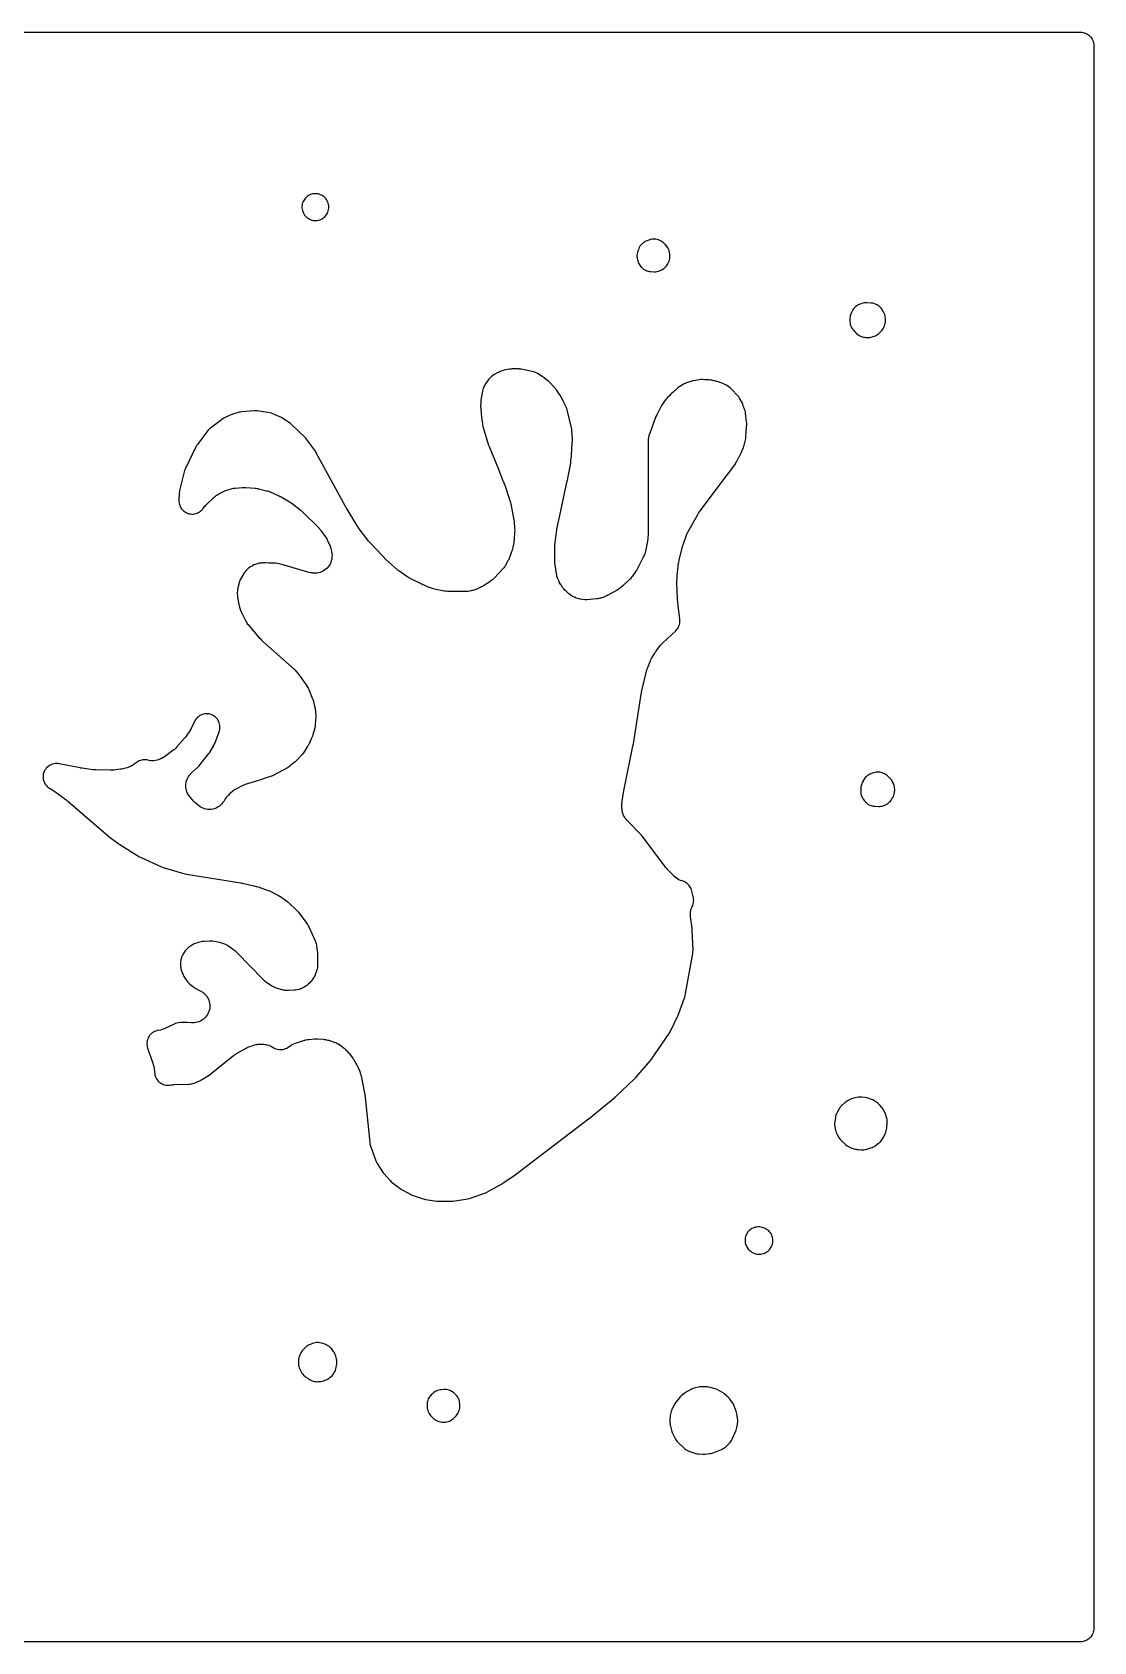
# Model space of a CAD drawing. Header units: millimetres. Extents: x 0 to 300, y 0 to 300.
# Drawn here: x 102 to 300.1, y -0.1 to 300.1 of the extents above; entities that cross this region are included whole.
import ezdxf

# ---------------------------------------------------------------- set-up
doc = ezdxf.new("R2010")
doc.units = ezdxf.units.MM
doc.layers.add('CUT', color=7, linetype='CONTINUOUS')

msp = doc.modelspace()

# ---------------------------------------------------------------- linework, layer by layer
at = {"layer": 'CUT'}
msp.add_lwpolyline([(2.4114, 300.1485), (297.5886, 300.1485), (297.8947, 300.1335), (298.1371, 300.0975), (298.3748, 300.038), (298.6056, 299.9554), (298.8271, 299.8507), (299.0373, 299.7247), (299.2341, 299.5787), (299.4156, 299.4142), (299.5802, 299.2326), (299.7262, 299.0358), (299.8521, 298.8256), (299.9569, 298.6041), (300.0395, 298.3734), (300.099, 298.1357), (300.135, 297.8933), (300.15, 297.5872), (300.15, 297.0112), (300.15, 2.4114), (300.1379, 2.1654), (300.135, 2.1053), (300.099, 1.8629), (300.0395, 1.6252), (299.9569, 1.3944), (299.8521, 1.1729), (299.7262, 0.9627), (299.5802, 0.7659), (299.4156, 0.5844), (299.2341, 0.4198), (299.0373, 0.2738), (298.8271, 0.1479), (298.6056, 0.0431), (298.3748, -0.0395), (298.1371, -0.099), (297.8947, -0.135), (297.5886, -0.15), (297.073, -0.15), (3, -0.15)], dxfattribs=at)
for points in [[(154.45, 265.0435), (154.6911, 265.0161), (154.9337, 265.0123), (155.1756, 265.032), (155.4144, 265.0751), (155.648, 265.1412), (155.874, 265.2295), (156.0904, 265.3394), (156.2951, 265.4697), (156.4862, 265.6193), (156.6619, 265.7867), (156.8205, 265.9703), (156.9606, 266.1685), (157.0809, 266.3793), (157.1801, 266.6007), (157.2574, 266.8308), (157.312, 267.0672), (157.3434, 267.3079), (157.3514, 267.5504), (157.3358, 267.7926), (157.2968, 268.0321), (157.2347, 268.2667), (157.1502, 268.4942), (157.0441, 268.7124), (156.9173, 268.9193), (156.771, 269.113), (156.6066, 269.2915), (156.5948, 269.3031), (156.4152, 269.4639), (156.2209, 269.6066), (156.0137, 269.7299), (155.7957, 269.8327), (155.5687, 269.914), (155.335, 269.9731), (155.0967, 270.0094), (154.8559, 270.0225), (154.6151, 270.0125), (154.3763, 269.9792), (154.1418, 269.9231), (153.9139, 269.8447), (153.6945, 269.7448), (153.6906, 269.7427), (153.4825, 269.6225), (153.2869, 269.4828), (153.1057, 269.325), (152.9404, 269.1505), (152.7926, 268.9609), (152.6638, 268.758), (152.555, 268.5437), (152.4673, 268.32), (152.4015, 268.0888), (152.3581, 267.8524), (152.3377, 267.6129), (152.3404, 267.3726), (152.3661, 267.1336), (152.4147, 266.8983), (152.4857, 266.6686), (152.5783, 266.4469), (152.6919, 266.235), (152.8252, 266.0351), (152.9772, 265.8489), (153.1463, 265.6781), (153.331, 265.5243), (153.5297, 265.389), (153.5453, 265.3794), (153.7582, 265.2628), (153.9813, 265.1674), (154.2126, 265.094)], [(217.4594, 255.4979), (218.0445, 255.4645), (218.3048, 255.4631), (218.5638, 255.4889), (218.8187, 255.5414), (218.8718, 255.5553), (219.1024, 255.6276), (219.3249, 255.7218), (219.5373, 255.837), (219.7376, 255.9722), (219.9239, 256.1261), (220.1821, 256.3614), (220.3602, 256.5408), (220.5192, 256.7374), (220.6575, 256.949), (220.7738, 257.1735), (220.8668, 257.4086), (220.9356, 257.6519), (220.9794, 257.9009), (220.9979, 258.153), (221.0057, 258.4992), (220.9963, 258.7803), (220.9553, 259.0585), (220.8833, 259.3304), (220.853, 259.4232), (220.7585, 259.6686), (220.6386, 259.9028), (220.4948, 260.1231), (220.436, 260.1953), (220.3473, 260.3271), (220.174, 260.5329), (220.1457, 260.563), (219.9785, 260.7252), (219.8898, 260.7965), (219.8736, 260.8127), (219.6917, 260.9637), (219.4963, 261.0968), (219.2892, 261.2109), (219.1245, 261.2917), (218.8959, 261.3901), (218.6585, 261.4652), (218.4149, 261.5164), (218.1674, 261.5431), (217.9185, 261.5451), (217.6706, 261.5223), (217.4262, 261.4749), (217.1877, 261.4035), (216.7624, 261.2527), (216.5227, 261.1534), (216.2946, 261.0298), (216.1877, 260.9567), (216.1537, 260.9366), (216.09, 260.8898), (216.0805, 260.8833), (216.0762, 260.8796), (215.9466, 260.7842), (215.7562, 260.6112), (215.5847, 260.4197), (215.4337, 260.2115), (215.3049, 259.9889), (215.1997, 259.7543), (215.0361, 259.3326), (214.9522, 259.0763), (214.8964, 258.8124), (214.8694, 258.5441), (214.8715, 258.2744), (214.8809, 258.121), (214.9038, 257.9039), (214.9456, 257.6897), (215.0059, 257.48), (215.0842, 257.2763), (215.1704, 257.0785), (215.2699, 256.8757), (215.3873, 256.6827), (215.5216, 256.5011), (215.6718, 256.3323), (215.7215, 256.2813), (215.9043, 256.1115), (216.1031, 255.9608), (216.316, 255.8306), (216.5407, 255.7224), (216.7233, 255.6559), (216.7988, 255.6264), (217.0149, 255.5638), (217.2356, 255.5209)], [(254.7637, 245.3861), (254.8604, 245.1624), (254.9784, 244.9493), (255.1166, 244.7487), (255.2737, 244.5624), (255.7151, 244.088), (255.9316, 243.8817), (256.1712, 243.7026), (256.3066, 243.6135), (256.5018, 243.4974), (256.7067, 243.3995), (256.9197, 243.3206), (257.139, 243.2614), (257.3627, 243.2223), (257.589, 243.2036), (257.8995, 243.1922), (258.12, 243.1939), (258.3395, 243.2149), (258.5563, 243.2553), (258.7687, 243.3146), (259.1353, 243.4345), (259.3675, 243.5235), (259.5897, 243.6351), (259.7997, 243.7682), (259.9954, 243.9216), (260.2907, 244.1776), (260.4702, 244.3495), (260.6317, 244.5385), (260.7737, 244.7425), (260.8947, 244.9597), (260.9782, 245.1288), (261.0769, 245.3565), (261.1525, 245.5928), (261.2044, 245.8355), (261.2395, 246.0521), (261.2663, 246.2875), (261.2707, 246.5243), (261.2527, 246.7605), (261.2237, 246.9933), (261.1804, 247.2401), (261.1127, 247.4813), (261.0211, 247.7144), (260.9124, 247.955), (260.7954, 248.1821), (260.656, 248.3961), (260.4954, 248.5948), (260.365, 248.7401), (260.2128, 248.8956), (260.0477, 249.0373), (259.871, 249.1641), (259.6838, 249.275), (259.6171, 249.3108), (259.3784, 249.4228), (259.1292, 249.5091), (258.8723, 249.5686), (258.6106, 249.6008), (257.8353, 249.6547), (257.5886, 249.6597), (257.3426, 249.6403), (257.0996, 249.5967), (256.8622, 249.5294), (256.5186, 249.4134), (256.3033, 249.3295), (256.0967, 249.226), (255.9005, 249.1039), (255.7164, 248.9642), (255.546, 248.8081), (255.4734, 248.7351), (255.2982, 248.5395), (255.1445, 248.3266), (255.014, 248.0987), (254.9081, 247.8584), (254.7775, 247.5142), (254.6939, 247.2506), (254.6399, 246.9794), (254.6162, 246.7039), (254.6051, 246.3418), (254.6095, 246.0982), (254.6377, 245.8562), (254.6892, 245.618)], [(106.0325, 163.6749), (105.7943, 163.616), (105.5631, 163.5341), (105.341, 163.4299), (105.1302, 163.3044), (104.9327, 163.1589), (104.7504, 162.9948), (104.5851, 162.8135), (104.4383, 162.6169), (104.3116, 162.4069), (104.206, 162.1855), (104.1226, 161.9548), (104.0622, 161.717), (104.0254, 161.4745), (104.0126, 161.2295), (104.0238, 160.9844), (104.0591, 160.7417), (104.1179, 160.5035), (104.1998, 160.2723), (104.3039, 160.0502), (104.4294, 159.8393), (104.5748, 159.6418), (104.739, 159.4595), (104.9202, 159.2942), (105.1168, 159.1474), (105.3268, 159.0206), (105.6252, 158.8597), (105.8522, 158.727), (106.0029, 158.6316), (106.22, 158.4832), (108.3545, 156.9123), (108.4653, 156.8275), (108.5395, 156.7685), (108.6471, 156.6797), (116.2543, 150.1556), (116.2766, 150.1368), (116.2807, 150.1333), (116.3767, 150.0568), (118.1401, 148.7216), (118.3364, 148.5872), (122.0415, 146.3007), (122.328, 146.1486), (126.1421, 144.4313), (126.4504, 144.3163), (130.4657, 143.1123), (130.7907, 143.038), (140.9373, 141.4228), (141.0523, 141.4027), (141.1302, 141.3877), (141.2445, 141.364), (143.6059, 140.8357), (143.805, 140.7854), (143.9392, 140.7475), (144.1353, 140.6864), (145.8355, 140.1047), (146.0476, 140.0248), (146.1899, 139.9663), (146.3969, 139.8738), (147.7177, 139.2348), (147.8622, 139.161), (147.8877, 139.1473), (148.1664, 138.9813), (148.1907, 138.9654), (148.3244, 138.8736), (149.5013, 138.0269), (149.7023, 137.8717), (149.8351, 137.7618), (150.0251, 137.5934), (151.1951, 136.4833), (151.3106, 136.3689), (151.3308, 136.348), (151.5463, 136.1048), (151.5646, 136.0822), (151.6643, 135.9538), (153.2297, 133.8438), (153.3442, 133.6805), (153.3639, 133.6508), (153.5661, 133.3072), (153.5825, 133.2756), (153.6696, 133.0962), (154.7829, 130.6398), (154.853, 130.4747), (154.8648, 130.4449), (154.9716, 130.133), (155.0481, 129.8123), (155.054, 129.7808), (155.083, 129.6038), (155.1997, 128.7664), (155.2268, 128.5062), (155.2389, 128.3291), (155.2478, 128.0676), (155.2456, 126.1055), (155.2416, 125.9357), (155.2401, 125.9054), (155.2116, 125.5945), (155.1599, 125.3144), (155.0758, 125.0137), (155.0663, 124.9849), (155.0095, 124.8248), (154.8668, 124.4496), (154.8033, 124.2933), (154.7913, 124.2656), (154.6554, 123.9867), (154.495, 123.7212), (154.4783, 123.6961), (154.3815, 123.5579), (154.0895, 123.1604), (153.9936, 123.0355), (153.976, 123.0135), (153.7857, 122.7954), (153.5778, 122.594), (153.5567, 122.5753), (153.437, 122.4731), (153.2298, 122.3037), (153.0715, 122.1812), (153.0427, 122.1601), (152.7349, 121.959), (152.4073, 121.7918), (152.3747, 121.7773), (152.1898, 121.7009), (152.0497, 121.6473), (151.8651, 121.5822), (151.8319, 121.5715), (151.4844, 121.4787), (151.1292, 121.4227), (151.0945, 121.4191), (150.8994, 121.4038), (149.8556, 121.3495), (149.6867, 121.3445), (149.6565, 121.3443), (149.346, 121.3561), (149.0649, 121.3924), (148.7616, 121.4597), (148.7324, 121.4676), (148.5703, 121.5153), (147.4213, 121.8815), (147.2265, 121.9495), (147.1921, 121.9626), (146.8458, 122.1167), (146.5185, 122.3079), (146.4878, 122.3282), (146.3189, 122.4465), (145.5642, 123.0069), (145.4472, 123.0974), (145.4265, 123.1141), (145.2036, 123.3086), (145.1844, 123.3268), (145.0788, 123.4306), (140.1739, 128.4461), (140.0009, 128.6071), (139.8134, 128.751), (138.4104, 129.7263), (138.1792, 129.869), (137.9339, 129.9857), (137.5341, 130.1501), (137.2788, 130.2392), (137.0154, 130.3003), (135.6451, 130.5405), (135.3803, 130.5725), (135.1136, 130.5761), (134.0568, 130.5338), (133.7753, 130.5066), (133.4986, 130.4477), (132.7628, 130.2469), (132.4972, 130.1582), (132.2432, 130.0404), (131.7265, 129.7644), (131.528, 129.6464), (131.3413, 129.5105), (131.1679, 129.3579), (130.7152, 128.921), (130.565, 128.7627), (130.429, 128.5919), (130.3085, 128.4099), (130.113, 128.0844), (129.9912, 127.8557), (129.8937, 127.6155), (129.8217, 127.3666), (129.7286, 126.9689), (129.6861, 126.7399), (129.6651, 126.5079), (129.6658, 126.275), (129.6861, 125.8672), (129.7069, 125.6464), (129.7473, 125.4283), (129.8068, 125.2146), (129.885, 125.007), (130.3189, 123.9941), (130.4209, 123.7836), (130.5422, 123.5836), (130.6816, 123.3959), (131.0565, 122.9373), (131.2315, 122.7448), (131.4255, 122.5714), (132.1365, 121.9999), (132.3387, 121.8534), (132.5545, 121.7277), (133.3612, 121.3106), (133.5224, 121.2221), (133.5508, 121.2056), (133.8344, 121.0217), (134.0754, 120.8294), (134.2965, 120.6144), (134.4954, 120.3787), (134.6703, 120.1248), (134.8194, 119.8549), (134.9415, 119.5717), (135.0352, 119.278), (135.0997, 118.9764), (135.1343, 118.67), (135.1388, 118.3617), (135.113, 118.0544), (135.0573, 117.7512), (134.9722, 117.4548), (134.8584, 117.1682), (134.7171, 116.8941), (134.5497, 116.6352), (134.3577, 116.3939), (134.143, 116.1726), (133.9076, 115.9733), (133.6539, 115.7981), (133.3842, 115.6486), (133.1012, 115.5262), (132.8076, 115.4321), (132.5061, 115.3672), (132.1997, 115.3322), (131.8618, 115.3268), (131.8049, 115.3287), (131.71, 115.3331), (130.865, 115.3826), (130.5576, 115.4043), (130.4488, 115.407), (130.2632, 115.4179), (130.0133, 115.42), (129.7644, 115.3972), (129.2265, 115.3206), (128.976, 115.2718), (128.7317, 115.1977), (128.4963, 115.0991), (126.7576, 114.2638), (126.5859, 114.1865), (126.5549, 114.1735), (126.2294, 114.0557), (125.9233, 113.9785), (125.5278, 113.9202), (125.2876, 113.8726), (125.0532, 113.8018), (124.8269, 113.7083), (124.6107, 113.5932), (124.4069, 113.4575), (124.2173, 113.3025), (124.0438, 113.1297), (123.8881, 112.9407), (123.7516, 112.7374), (123.6356, 112.5218), (123.5412, 112.2958), (123.4695, 112.0617), (123.421, 111.8217), (123.3962, 111.578), (123.3953, 111.3332), (123.4184, 111.0894), (123.4653, 110.849), (123.5354, 110.6144), (124.4665, 107.9779), (124.5244, 107.8), (124.5339, 107.768), (124.6227, 107.4048), (124.629, 107.372), (124.6597, 107.1875), (124.8515, 105.826), (124.8971, 105.587), (124.9657, 105.3536), (125.0567, 105.128), (125.1692, 104.9122), (125.3022, 104.7084), (125.4543, 104.5186), (125.6242, 104.3443), (125.8102, 104.1875), (126.0105, 104.0494), (126.2234, 103.9315), (126.4466, 103.8349), (126.6783, 103.7604), (126.916, 103.7087), (127.1577, 103.6805), (127.401, 103.6758), (127.6435, 103.6948), (127.8831, 103.7374), (127.917, 103.7451), (128.234, 103.787), (128.265, 103.7897), (128.4387, 103.8004), (131.0727, 103.9025), (131.1414, 103.9081), (131.3115, 103.9069), (131.5769, 103.9335), (131.7588, 103.9616), (131.9789, 104.0058), (132.1942, 104.0695), (132.4029, 104.1523), (132.9177, 104.3839), (133.0623, 104.4349), (133.2494, 104.5187), (133.4291, 104.6175), (133.4532, 104.6321), (133.6102, 104.7141), (133.781, 104.8305), (134.8009, 105.4475), (135.0637, 105.6304), (139.5776, 109.2233), (139.6976, 109.3148), (139.7194, 109.3308), (139.9697, 109.4991), (139.9927, 109.5132), (140.1228, 109.5897), (141.951, 110.6154), (142.0922, 110.6908), (142.1177, 110.7037), (142.4091, 110.8359), (142.4356, 110.8466), (142.5853, 110.9033), (143.0472, 111.067), (143.3008, 111.1468), (143.4746, 111.1949), (143.7332, 111.2566), (143.886, 111.2874), (144.0933, 111.3231), (144.1304, 111.3284), (144.5155, 111.3618), (144.902, 111.3519), (144.9394, 111.3488), (145.1485, 111.3258), (145.5449, 111.2707), (145.7268, 111.2409), (145.7592, 111.2348), (146.0885, 111.1555), (146.3804, 111.054), (146.661, 110.9244), (146.953, 110.7528), (146.9548, 110.7516), (146.9561, 110.7536), (147.0782, 110.6738), (147.3024, 110.5577), (147.5371, 110.4648), (147.78, 110.396), (148.0286, 110.3521), (148.2804, 110.3334), (148.5328, 110.3403), (148.7831, 110.3726), (149.029, 110.4299), (149.2678, 110.5118), (149.4971, 110.6174), (149.7147, 110.7455), (150.3417, 111.1588), (150.4931, 111.2535), (150.5205, 111.2698), (150.8105, 111.4236), (151.1138, 111.5491), (151.1439, 111.5598), (151.3133, 111.6162), (152.796, 112.07), (152.9859, 112.1227), (153.02, 112.1312), (153.4067, 112.2064), (153.4415, 112.2113), (153.6373, 112.2335), (154.6528, 112.3219), (154.7943, 112.3315), (154.8196, 112.3328), (155.1031, 112.3359), (155.1285, 112.3353), (155.2701, 112.3288), (156.2959, 112.2626), (156.4618, 112.2482), (156.4915, 112.245), (156.7941, 112.1983), (157.0913, 112.1248), (157.1199, 112.1164), (157.2786, 112.0658), (158.5236, 111.6381), (158.7102, 111.5684), (158.7431, 111.555), (159.0747, 111.4001), (159.388, 111.2108), (159.4174, 111.1909), (159.5791, 111.0746), (160.0292, 110.7327), (160.1747, 110.6163), (160.2002, 110.5949), (160.473, 110.3412), (160.4962, 110.3174), (160.6228, 110.1807), (161.4643, 109.2258), (161.5901, 109.0753), (161.6118, 109.0478), (161.8389, 108.7282), (161.8576, 108.6987), (161.9583, 108.5304), (162.758, 107.1111), (162.8355, 106.9661), (162.8488, 106.9398), (162.9845, 106.6404), (162.9954, 106.6131), (163.0533, 106.4592), (163.2726, 105.8348), (163.3524, 105.5785), (163.4003, 105.4028), (163.4615, 105.1414), (163.9801, 102.5086), (164.0095, 102.3387), (164.0269, 102.2228), (164.0484, 102.0517), (164.9813, 92.9809), (165.0309, 92.6801), (165.1168, 92.3877), (166.1374, 89.5607), (166.2458, 89.3056), (166.3818, 89.0641), (167.3493, 87.549), (167.4734, 87.372), (167.6124, 87.2064), (168.8612, 85.8423), (169.015, 85.6883), (169.1816, 85.5483), (170.6812, 84.3956), (170.8605, 84.2699), (171.0501, 84.1603), (172.7649, 83.2675), (172.9387, 83.1853), (173.1184, 83.1167), (174.9808, 82.4867), (175.1919, 82.4255), (175.4076, 82.383), (177.521, 82.063), (177.7079, 82.0419), (177.8958, 82.0348), (180.1238, 82.0353), (180.3112, 82.0423), (180.4975, 82.0634), (183.319, 82.4905), (183.5507, 82.5368), (183.7771, 82.6049), (186.4422, 83.5457), (186.6453, 83.6275), (186.8405, 83.7269), (189.8667, 85.4381), (189.8958, 85.4548), (189.9012, 85.4579), (190.021, 85.5324), (191.7744, 86.6925), (191.8015, 86.7106), (191.8059, 86.7136), (191.9158, 86.7929), (205.8555, 97.4285), (205.9281, 97.4861), (210.7903, 101.4894), (210.8141, 101.5092), (210.8182, 101.5126), (210.9148, 101.5986), (214.4724, 104.9323), (214.6477, 105.1141), (217.4252, 108.3013), (217.6077, 108.5379), (220.8658, 113.3288), (221.042, 113.6316), (222.5914, 116.7829), (222.7007, 117.041), (223.7662, 120.0079), (223.8282, 120.2061), (223.8736, 120.4087), (225.2951, 128.2822), (225.3283, 128.5453), (225.3334, 128.8104), (225.2004, 132.7655), (225.1788, 133.0205), (224.8954, 135.0911), (224.8747, 135.2764), (224.8718, 135.3096), (224.8593, 135.6522), (224.879, 135.9643), (224.9296, 136.2729), (225.0106, 136.575), (225.1212, 136.8675), (225.197, 137.0202), (225.2941, 137.2421), (225.3693, 137.4724), (225.4218, 137.7089), (225.4512, 137.9494), (225.4572, 138.1915), (225.4397, 138.4331), (225.399, 138.6719), (225.124, 139.9153), (225.062, 140.1439), (224.9786, 140.3656), (224.8746, 140.5784), (224.751, 140.7804), (224.6087, 140.9698), (224.4492, 141.1449), (224.2738, 141.3041), (224.0842, 141.446), (223.8819, 141.5693), (223.6689, 141.6729), (223.4471, 141.7559), (223.3002, 141.7955), (223.3004, 141.7964), (223.2984, 141.797), (222.9753, 141.9021), (222.6914, 142.0265), (222.4211, 142.1782), (222.1671, 142.3559), (221.9092, 142.577), (221.8852, 142.5997), (221.7542, 142.7301), (220.6629, 143.8706), (220.5183, 144.0307), (220.4232, 144.1423), (220.288, 144.3105), (215.8964, 150.1088), (215.6957, 150.3424), (213.0307, 153.0826), (212.9109, 153.2118), (212.89, 153.2354), (212.6871, 153.4876), (212.5243, 153.7342), (212.3854, 153.9949), (212.2715, 154.2675), (212.1837, 154.5495), (212.1228, 154.8386), (212.0861, 155.1603), (212.084, 155.1917), (212.0763, 155.3677), (212.0644, 155.9722), (212.0648, 156.1381), (212.0655, 156.1678), (212.0883, 156.4987), (212.0916, 156.5282), (212.114, 156.6926), (212.3665, 158.2855), (212.368, 158.2948), (212.4177, 158.5482), (212.42, 158.5602), (212.4513, 158.7199), (212.4883, 158.9088), (214.1872, 167.2693), (214.1992, 167.3325), (214.2017, 167.3468), (214.2095, 167.3937), (215.6628, 176.6527), (215.6884, 176.7973), (215.7077, 176.8952), (215.7389, 177.0386), (216.6684, 180.938), (216.7398, 181.1965), (216.7945, 181.37), (216.8843, 181.6226), (217.3312, 182.7513), (217.3878, 182.8864), (217.3984, 182.9104), (217.5271, 183.1734), (217.5396, 183.1965), (217.6115, 183.3241), (218.1969, 184.3157), (218.3328, 184.5291), (218.4298, 184.6707), (218.5798, 184.8744), (219.2893, 185.7732), (219.3785, 185.882), (219.3948, 185.9011), (219.5851, 186.1082), (219.6028, 186.1261), (219.7036, 186.2241), (222.0997, 188.4678), (222.2645, 188.6373), (222.4124, 188.8216), (222.5423, 189.0191), (222.653, 189.228), (222.7434, 189.4464), (222.8128, 189.6724), (222.8606, 189.9039), (222.8863, 190.1389), (222.8896, 190.3752), (222.8707, 190.6109), (222.5404, 193.1842), (222.4466, 194.3667), (222.3143, 197.4139), (222.3893, 198.7962), (222.538, 200.5348), (222.5709, 200.8043), (222.589, 200.9179), (222.6577, 201.2399), (222.6669, 201.2826), (222.6681, 201.2882), (222.7448, 201.6477), (223.3479, 204.2209), (224.3278, 206.7868), (224.3517, 206.8496), (224.3547, 206.8575), (224.3556, 206.8596), (224.3616, 206.8714), (226.1565, 210.0591), (226.2815, 210.2653), (226.3708, 210.4024), (226.5088, 210.6002), (231.5837, 217.3956), (232.4294, 218.4785), (232.5934, 218.7153), (232.7009, 218.8917), (233.1731, 219.5238), (233.2948, 219.7025), (233.4007, 219.8911), (233.8386, 220.7565), (233.8715, 220.8105), (234.0115, 221.0741), (234.1243, 221.3213), (234.429, 221.9233), (234.5137, 222.1094), (234.583, 222.3018), (234.6073, 222.379), (234.7458, 222.6824), (234.8301, 222.8915), (234.8953, 223.1073), (235.1393, 224.0715), (235.1889, 224.3198), (235.2132, 224.5719), (235.2582, 225.5674), (235.2594, 225.5979), (235.2596, 225.6034), (235.2605, 225.7317), (235.26, 225.7635), (235.358, 226.9714), (235.3657, 227.2247), (235.3477, 227.4775), (235.1523, 229.0732), (235.1016, 229.3536), (235.0193, 229.6264), (234.9486, 229.8203), (234.9105, 229.9589), (234.8359, 230.1609), (234.7841, 230.2709), (234.5685, 230.8617), (234.4796, 231.0743), (234.3716, 231.2778), (234.0249, 231.8636), (233.871, 232.0936), (233.6926, 232.3052), (232.4963, 233.5744), (232.2784, 233.7795), (232.0375, 233.9571), (231.5516, 234.2723), (231.2937, 234.4186), (231.0203, 234.5334), (230.7158, 234.6404), (230.6097, 234.7002), (230.3699, 234.8188), (230.1188, 234.9111), (229.8593, 234.9761), (229.6396, 235.0187), (229.4934, 235.0701), (229.279, 235.1349), (229.0596, 235.1802), (228.837, 235.2056), (228.5882, 235.2229), (228.3362, 235.2718), (228.0892, 235.3071), (227.84, 235.3176), (227.591, 235.3032), (227.5276, 235.2963), (227.078, 235.3274), (226.785, 235.3305), (226.4938, 235.2993), (225.451, 235.1252), (225.2668, 235.0873), (225.086, 235.0357), (224.1281, 234.7227), (223.8938, 234.6328), (223.6697, 234.52), (222.8447, 234.0513), (222.59, 233.8853), (222.3573, 233.6896), (221.6032, 232.9728), (221.2489, 232.6583), (221.1123, 232.5275), (220.986, 232.3868), (220.9834, 232.3836), (220.5453, 231.9672), (220.3637, 231.7753), (220.2033, 231.5653), (219.4626, 230.481), (219.3139, 230.2339), (218.5552, 228.7902), (218.4145, 228.4698), (217.1114, 224.8303), (217.0475, 224.6243), (217.0017, 224.4134), (216.9741, 224.1995), (216.9651, 223.9839), (216.973, 218.7637), (216.9645, 218.5426), (216.9636, 218.5168), (216.9635, 218.5122), (216.9628, 218.4032), (216.9747, 217.6388), (216.9906, 207.0664), (216.9882, 206.9262), (216.9847, 206.8309), (216.9771, 206.6908), (216.894, 205.5597), (216.866, 205.3017), (216.841, 205.1273), (216.7953, 204.8719), (216.4535, 203.2823), (216.4153, 203.1218), (216.4078, 203.0932), (216.3183, 202.8035), (216.2036, 202.5227), (216.1913, 202.4959), (216.1189, 202.3476), (214.7762, 199.7414), (214.6947, 199.5918), (214.6795, 199.5653), (214.4967, 199.2779), (214.4792, 199.253), (214.3781, 199.1158), (213.9102, 198.5098), (213.8089, 198.3844), (213.7903, 198.3623), (213.5722, 198.125), (213.5517, 198.1047), (213.4352, 197.9933), (212.2812, 196.9368), (211.8492, 196.5583), (211.7926, 196.5088), (211.7775, 196.4955), (211.6858, 196.4152), (211.3977, 196.2069), (211.3652, 196.1862), (211.1797, 196.0751), (209.4329, 195.0966), (209.2682, 195.0096), (209.2383, 194.9948), (208.897, 194.8459), (208.8659, 194.8342), (208.69, 194.7726), (208.0947, 194.5807), (207.9557, 194.5391), (207.5836, 194.4592), (207.548, 194.4536), (207.3475, 194.4272), (205.526, 194.2379), (205.4122, 194.2291), (205.3549, 194.232), (205.3228, 194.2352), (205.1437, 194.2573), (204.2866, 194.3841), (204.1172, 194.4131), (204.087, 194.419), (203.7801, 194.4936), (203.5075, 194.587), (203.2193, 194.7164), (203.1919, 194.7302), (203.0403, 194.8112), (202.8051, 194.9438), (202.6325, 195.0473), (202.6022, 195.0666), (202.275, 195.3007), (202.2469, 195.3231), (202.0932, 195.453), (201.6432, 195.8542), (201.4987, 195.99), (201.4736, 196.015), (201.2073, 196.3085), (201.1849, 196.3359), (201.0638, 196.4928), (200.7635, 196.9037), (200.6503, 197.0676), (200.6308, 197.0974), (200.4313, 197.442), (200.4152, 197.4736), (200.3294, 197.6534), (200.0366, 198.3116), (199.9626, 198.4903), (199.9502, 198.5225), (199.9197, 198.6159), (199.8879, 198.7939), (199.5302, 201.142), (199.511, 201.2895), (199.5287, 203.5685), (199.5559, 204.6283), (199.5594, 204.6934), (199.5771, 204.869), (199.8405, 206.8619), (199.8935, 207.2325), (199.9045, 207.2972), (199.9312, 207.4371), (200.6539, 210.8712), (201.8696, 216.4706), (201.8813, 216.5281), (201.8838, 216.541), (201.8917, 216.5836), (202.0651, 217.5764), (202.4559, 219.4331), (202.5021, 219.7562), (202.5463, 220.3305), (202.6075, 220.6806), (202.6417, 220.9871), (202.723, 222.627), (202.8259, 223.9634), (202.8292, 224.2976), (202.7392, 225.8752), (202.7169, 226.0954), (202.6751, 226.3128), (201.9291, 229.4411), (201.8585, 229.6826), (201.764, 229.9158), (201.2422, 231.0372), (201.2223, 231.0878), (201.1407, 231.2731), (201.0814, 231.3829), (200.8144, 231.9566), (200.6754, 232.2147), (200.5071, 232.4547), (200.2702, 232.7537), (200.0979, 233.0436), (199.9714, 233.2357), (199.8278, 233.4153), (198.7437, 234.6504), (198.5545, 234.8438), (198.3455, 235.0156), (198.038, 235.2416), (197.5371, 235.6737), (197.3723, 235.8042), (197.1971, 235.9205), (196.2781, 236.4759), (196.0499, 236.5981), (195.8103, 236.6961), (195.5618, 236.7688), (193.5629, 237.2428), (193.2765, 237.2934), (192.9861, 237.3103), (192.976, 237.3103), (192.9101, 237.3148), (191.7938, 237.3331), (191.5787, 237.3273), (191.365, 237.3032), (191.2333, 237.2825), (191.1149, 237.2655), (191.068, 237.2565), (190.3422, 237.1426), (190.0608, 237.0816), (189.9333, 237.0381), (189.7131, 236.9848), (189.487, 236.9065), (189.2694, 236.807), (188.8463, 236.5884), (188.8133, 236.5727), (188.8029, 236.566), (188.3713, 236.343), (188.1362, 236.2048), (187.9176, 236.0419), (187.6521, 235.8204), (187.437, 235.6184), (187.2473, 235.3924), (186.6197, 234.5485), (186.4976, 234.3685), (186.3916, 234.1785), (186.3025, 233.9801), (186.1801, 233.6722), (186.099, 233.4337), (186.0423, 233.1882), (185.7458, 231.5281), (185.7195, 231.3401), (185.7076, 231.1507), (185.6854, 230.2578), (185.7005, 229.9145), (185.8058, 228.9845), (185.8421, 228.3115), (185.8847, 227.9674), (185.9713, 227.523), (186.0269, 227.0319), (186.0621, 226.8109), (186.1168, 226.5938), (187.1724, 223.0801), (187.2556, 222.8461), (189.0079, 218.5981), (189.7983, 216.606), (190.0174, 216.0536), (190.0336, 216.0128), (190.1187, 215.7983), (191.1517, 212.785), (191.225, 212.5454), (191.2693, 212.3813), (191.3264, 212.1374), (191.8516, 209.5007), (191.8898, 209.2728), (191.9109, 209.1174), (191.9349, 208.8877), (192.0337, 207.5433), (192.0438, 207.2926), (192.0449, 207.1223), (192.0381, 206.8715), (191.9632, 205.6339), (191.9385, 205.3754), (191.9157, 205.2007), (191.8732, 204.9445), (191.6388, 203.7821), (191.6084, 203.6449), (191.6025, 203.6204), (191.5265, 203.3497), (191.5188, 203.3258), (191.4732, 203.1928), (191.0961, 202.1566), (191.0362, 202.0024), (191.0248, 201.9751), (190.8848, 201.6754), (190.8711, 201.6492), (190.7913, 201.5043), (190.2583, 200.5852), (190.1804, 200.4568), (190.166, 200.434), (189.9968, 200.1897), (189.9481, 200.1349), (188.2354, 198.2881), (187.9066, 197.9965), (187.7986, 197.9044), (187.7789, 197.8883), (187.5529, 197.7166), (187.532, 197.702), (187.4143, 197.6227), (186.4079, 196.9721), (186.1941, 196.8438), (186.0463, 196.7616), (185.8245, 196.6478), (184.9828, 196.2506), (184.7833, 196.1635), (184.7474, 196.149), (184.6782, 196.1257), (184.2442, 196.0077), (184.1033, 195.9693), (184.0737, 195.9613), (183.8407, 195.8979), (183.6983, 195.8715), (183.6651, 195.8662), (183.291, 195.8255), (183.2575, 195.8236), (183.0694, 195.8174), (179.7544, 195.7915), (179.5505, 195.7954), (179.5141, 195.7971), (179.1086, 195.8382), (179.0726, 195.8439), (178.8721, 195.8809), (177.0951, 196.2592), (175.7446, 196.6998), (172.7824, 198.1046), (172.3173, 198.377), (172.1194, 198.4929), (172.0847, 198.5132), (171.9321, 198.6026), (170.593, 199.5281), (170.4242, 199.6519), (170.3119, 199.7391), (170.2555, 199.7855), (168.4254, 201.3749), (168.3201, 201.4708), (168.2373, 201.5498), (168.118, 201.6687), (165.3603, 204.544), (164.7643, 205.1964), (164.6443, 205.3478), (162.8468, 207.7676), (162.7417, 207.9164), (162.6729, 208.0191), (162.5752, 208.1729), (160.5735, 211.499), (160.5334, 211.5671), (160.5067, 211.6137), (160.4681, 211.6827), (155.0066, 221.6895), (154.8412, 221.9522), (153.2135, 224.2137), (153.0758, 224.3881), (152.9232, 224.5496), (150.4168, 226.9759), (150.2283, 227.1409), (150.0241, 227.2863), (148.5913, 228.2019), (148.4085, 228.3081), (148.2173, 228.3985), (146.9261, 228.9435), (146.6374, 229.045), (146.3384, 229.1105), (143.9815, 229.4773), (143.6901, 229.5053), (143.3974, 229.4991), (141.0935, 229.3145), (140.8535, 229.2835), (140.6176, 229.2295), (139.4246, 228.8947), (139.2454, 228.8371), (139.0711, 228.7661), (138.023, 228.2928), (137.7798, 228.1664), (137.5518, 228.0142), (135.2599, 226.2949), (135.083, 226.1491), (134.9201, 225.9876), (134.7728, 225.8119), (132.8114, 223.2421), (132.6663, 223.0302), (132.5436, 222.8045), (130.5303, 218.5972), (130.4322, 218.3621), (130.3585, 218.1182), (129.4976, 214.6368), (129.4507, 214.3972), (129.4273, 214.1542), (129.3664, 212.8599), (129.367, 212.6113), (129.3924, 212.364), (129.4422, 212.1205), (129.5159, 211.8831), (129.6128, 211.6542), (129.732, 211.436), (129.8723, 211.2308), (130.0323, 211.0405), (130.2104, 210.867), (130.4048, 210.7121), (130.6136, 210.5773), (130.8348, 210.4638), (131.0662, 210.3729), (131.3055, 210.3054), (131.5502, 210.2621), (131.7981, 210.2432), (132.0466, 210.2491), (132.2933, 210.2796), (132.5358, 210.3344), (132.7716, 210.4131), (132.9985, 210.5148), (133.2141, 210.6385), (133.4164, 210.783), (133.6033, 210.9469), (133.773, 211.1286), (133.9238, 211.3262), (133.9463, 211.3589), (133.9686, 211.3895), (134.2381, 211.7179), (134.2638, 211.7458), (134.4121, 211.898), (135.8697, 213.312), (136.0298, 213.4585), (136.059, 213.4837), (136.403, 213.7477), (136.4349, 213.7694), (136.6178, 213.886), (137.2085, 214.2391), (137.3933, 214.3426), (137.4268, 214.3601), (137.8124, 214.535), (137.8476, 214.5486), (138.0472, 214.6195), (138.9467, 214.9103), (139.1549, 214.9711), (139.1922, 214.9808), (139.6172, 215.0657), (139.6554, 215.071), (139.8709, 215.0949), (141.2399, 215.2067), (141.3893, 215.2159), (141.416, 215.217), (141.7153, 215.2175), (141.7421, 215.2165), (141.8915, 215.2078), (143.5771, 215.0757), (143.7267, 215.0609), (143.7534, 215.0578), (144.0502, 215.0104), (144.0766, 215.005), (144.2233, 214.9725), (145.7324, 214.6055), (145.8922, 214.5629), (145.9206, 214.5546), (146.2338, 214.4485), (146.2614, 214.4377), (146.4142, 214.3744), (147.9225, 213.7099), (148.1151, 213.6184), (148.2441, 213.5525), (148.4312, 213.4502), (150.0273, 212.5177), (150.2045, 212.4074), (150.3227, 212.3292), (150.4934, 212.2093), (151.9723, 211.108), (152.1849, 210.9373), (152.3249, 210.8163), (152.5246, 210.6305), (155.4426, 207.7113), (155.5479, 207.6016), (155.5664, 207.5816), (155.7632, 207.3498), (155.78, 207.3283), (155.8712, 207.2066), (156.6743, 206.0888), (156.7724, 205.9453), (156.7893, 205.9192), (156.9651, 205.6195), (156.9795, 205.592), (157.0568, 205.4363), (157.4903, 204.5095), (157.579, 204.3042), (157.5937, 204.2672), (157.7335, 203.8427), (157.7437, 203.8042), (157.7944, 203.5864), (157.8743, 203.1906), (157.9099, 202.9841), (157.9152, 202.9471), (157.9488, 202.5636), (157.9395, 202.1885), (157.8905, 201.8224), (157.8148, 201.5066), (157.7126, 201.2126), (157.5819, 200.9302), (157.424, 200.662), (157.2403, 200.4108), (157.0326, 200.179), (156.8031, 199.9688), (156.5429, 199.7741), (156.2656, 199.606), (155.9946, 199.475), (155.7204, 199.3727), (155.438, 199.2963), (155.1496, 199.2465), (154.8579, 199.2237), (154.5372, 199.2285), (154.5061, 199.2304), (154.3322, 199.2452), (154.1754, 199.2622), (154.0042, 199.2848), (153.9737, 199.2895), (153.6355, 199.3581), (153.6055, 199.3657), (153.4391, 199.4116), (149.0492, 200.7325), (148.8213, 200.7895), (147.473, 201.0604), (147.2296, 201.0969), (146.9837, 201.1094), (146.1766, 201.1103), (145.5286, 201.1488), (145.3133, 201.1522), (145.0986, 201.1372), (144.9377, 201.1119), (144.8179, 201.112), (144.5555, 201.0985), (144.296, 201.0576), (144.0422, 200.9896), (143.6018, 200.8465), (143.341, 200.7453), (143.0932, 200.6156), (142.7038, 200.3832), (142.5262, 200.2666), (142.3591, 200.1354), (142.2037, 199.9905), (141.8491, 199.6304), (141.7081, 199.4745), (141.5806, 199.3074), (141.4677, 199.1301), (140.8804, 198.117), (140.7666, 197.896), (140.6753, 197.6648), (140.6074, 197.4256), (140.3369, 196.2539), (140.2988, 196.0508), (140.2776, 195.8452), (140.2734, 195.6386), (140.2901, 194.852), (140.305, 194.627), (140.3401, 194.4043), (140.548, 193.3872), (140.611, 193.1427), (140.8922, 192.2422), (140.9632, 192.0445), (141.0506, 191.8534), (141.9268, 190.132), (142.0269, 189.9536), (142.1413, 189.7841), (142.2692, 189.6244), (143.0566, 188.72), (144.3664, 187.1838), (144.6036, 186.9431), (144.8145, 186.7008), (145.0441, 186.4694), (150.8991, 181.2925), (151.0344, 181.166), (151.3934, 180.7695), (151.5033, 180.626), (153.1266, 178.381), (153.2507, 178.1983), (153.2719, 178.1651), (153.4867, 177.7794), (153.5038, 177.744), (153.5938, 177.5423), (154.3138, 175.7925), (154.3669, 175.6562), (154.3759, 175.6316), (154.4658, 175.3531), (154.4729, 175.3279), (154.5096, 175.1862), (154.6916, 174.4236), (154.729, 174.2484), (154.7516, 174.1288), (154.7806, 173.952), (154.8699, 173.3127), (154.8912, 173.1252), (154.8942, 173.0917), (154.9086, 172.7147), (154.9081, 172.681), (154.9011, 172.4925), (154.8056, 170.9683), (154.7874, 170.7666), (154.7832, 170.7308), (154.7145, 170.332), (154.7065, 170.2968), (154.6561, 170.1007), (154.366, 169.0862), (154.2852, 168.8371), (154.2245, 168.6701), (154.1266, 168.4272), (153.659, 167.3753), (153.5943, 167.2374), (153.5822, 167.213), (153.4364, 166.9457), (153.4224, 166.9223), (153.3414, 166.7933), (152.7526, 165.896), (152.6253, 165.7282), (152.5713, 165.657), (152.5013, 165.5647), (152.3788, 165.4031), (152.333, 165.3509), (151.575, 164.5209), (151.3939, 164.3359), (151.2668, 164.2146), (151.0734, 164.0426), (150.2755, 163.3805), (150.1315, 163.2668), (150.1053, 163.2471), (149.8014, 163.0415), (149.7733, 163.0245), (149.6142, 162.9331), (146.9394, 161.4828), (146.8153, 161.4194), (145.1219, 160.8416), (144.9336, 160.7774), (144.8871, 160.7615), (144.8691, 160.7554), (141.7225, 159.7715), (141.5163, 159.6969), (141.3175, 159.6046), (139.8767, 158.8573), (139.6897, 158.7499), (139.5128, 158.6267), (139.347, 158.4888), (138.771, 157.9657), (138.6126, 157.8083), (138.5817, 157.7716), (138.5703, 157.7613), (138.378, 157.5663), (138.2082, 157.3514), (138.0235, 157.0894), (137.8918, 156.8814), (137.8854, 156.8687), (137.8138, 156.7656), (137.7972, 156.739), (137.7269, 156.627), (137.5298, 156.3451), (137.3266, 156.1087), (137.1006, 155.8932), (136.8542, 155.7012), (136.5901, 155.5346), (136.3107, 155.395), (136.0189, 155.2838), (135.7175, 155.2021), (135.4094, 155.1507), (135.0978, 155.1301), (134.7856, 155.1405), (134.4761, 155.1818), (134.1721, 155.2537), (133.8768, 155.3553), (133.593, 155.4857), (133.3236, 155.6436), (133.0469, 155.8452), (133.021, 155.8661), (132.879, 155.9867), (132.3533, 156.4561), (132.1733, 156.6278), (132.0551, 156.7484), (131.8869, 156.9317), (131.4578, 157.4317), (131.3435, 157.5716), (131.3237, 157.5971), (131.1327, 157.8687), (130.9831, 158.1321), (130.8595, 158.4087), (130.7632, 158.6958), (130.6949, 158.9909), (130.6553, 159.2913), (130.6447, 159.594), (130.6634, 159.8963), (130.7111, 160.1955), (130.7873, 160.4887), (130.8913, 160.7731), (131.0223, 161.0463), (131.1789, 161.3056), (131.3598, 161.5486), (131.5827, 161.7946), (131.6055, 161.8175), (131.7361, 161.9422), (132.8428, 162.9493), (132.9797, 163.0839), (133.1059, 163.2285), (134.9861, 165.5588), (135.1079, 165.7232), (135.2159, 165.8969), (135.8955, 167.0972), (135.983, 167.2665), (136.0573, 167.442), (136.8784, 169.6057), (136.9544, 169.8403), (137.0069, 170.0813), (137.0355, 170.3262), (137.0397, 170.5728), (137.0197, 170.8186), (136.9755, 171.0612), (136.9076, 171.2983), (136.8167, 171.5276), (136.7037, 171.7468), (136.5696, 171.9538), (136.4158, 172.1465), (136.2437, 172.3232), (136.0551, 172.482), (135.8517, 172.6215), (135.6355, 172.7403), (135.4088, 172.8372), (135.1735, 172.9113), (134.9322, 172.9619), (134.687, 172.9884), (134.4404, 172.9906), (134.1947, 172.9685), (133.9525, 172.9224), (133.7159, 172.8526), (133.4874, 172.7598), (133.2692, 172.6449), (133.0633, 172.5092), (132.8718, 172.3538), (132.6966, 172.1802), (132.5393, 171.9903), (132.4015, 171.7858), (132.2845, 171.5687), (131.7216, 170.3883), (131.6058, 170.165), (131.5221, 170.0162), (131.3916, 169.8012), (130.8728, 169.0078), (130.7158, 168.7857), (130.6039, 168.639), (130.4312, 168.4289), (128.938, 166.7409), (128.7959, 166.589), (128.7698, 166.5626), (128.4614, 166.2835), (128.4326, 166.2602), (128.2673, 166.1339), (126.6581, 164.9739), (126.4863, 164.8571), (126.455, 164.8372), (126.0933, 164.633), (126.06, 164.6166), (125.8712, 164.5299), (125.7887, 164.4947), (125.6265, 164.43), (125.5973, 164.4191), (125.2916, 164.3213), (125.0056, 164.2584), (124.715, 164.2223), (124.4223, 164.2134), (124.1301, 164.2318), (123.8408, 164.2773), (123.6077, 164.3366), (123.3735, 164.3843), (123.1358, 164.4095), (122.8968, 164.4119), (122.6587, 164.3915), (122.4236, 164.3484), (122.1937, 164.283), (121.9711, 164.196), (121.7578, 164.0881), (121.5558, 163.9604), (120.8519, 163.4666), (120.6775, 163.3514), (120.6459, 163.3318), (120.309, 163.1476), (119.9538, 163.0021), (119.9186, 162.9899), (119.7193, 162.9272), (119.1287, 162.759), (118.9764, 162.7191), (118.949, 162.7125), (118.6401, 162.6521), (118.6122, 162.6478), (118.4561, 162.6274), (117.2228, 162.4919), (116.985, 162.4734), (116.8232, 162.466), (116.5847, 162.4627), (113.8928, 162.5108), (113.6831, 162.5205), (113.541, 162.531), (113.3322, 162.5523), (111.2886, 162.8192), (111.1596, 162.8383), (111.0721, 162.8528), (110.9439, 162.8764), (107.0078, 163.6719), (106.7653, 163.7086), (106.5203, 163.7214), (106.2752, 163.7101)], [(258.3321, 155.9561), (258.5644, 155.8614), (258.805, 155.7905), (259.0515, 155.744), (259.3015, 155.7225), (259.9565, 155.6991), (260.175, 155.7008), (260.3926, 155.7216), (260.6075, 155.7614), (260.8182, 155.8198), (260.9239, 155.8541), (261.1681, 155.9478), (261.4012, 156.0666), (261.6206, 156.209), (261.824, 156.3737), (262.0019, 156.5338), (262.1751, 156.7057), (262.3307, 156.8937), (262.4673, 157.096), (262.5056, 157.1668), (262.5123, 157.1767), (262.6238, 157.3785), (262.7063, 157.5668), (262.7293, 157.6148), (262.8169, 157.8205), (262.8857, 158.0331), (262.9353, 158.2511), (262.9652, 158.4727), (262.9752, 158.696), (262.9752, 158.9262), (262.9654, 159.1473), (262.9361, 159.3667), (262.8875, 159.5826), (262.82, 159.7934), (262.7341, 159.9974), (262.598, 160.2844), (262.4858, 160.4945), (262.3542, 160.6929), (262.2043, 160.8779), (262.0374, 161.0478), (261.7093, 161.3516), (261.5108, 161.5171), (261.2962, 161.6613), (261.0679, 161.7826), (260.8777, 161.8713), (260.6613, 161.9602), (260.4374, 162.0285), (260.2082, 162.0755), (259.9756, 162.1009), (259.7416, 162.1045), (259.5083, 162.0861), (259.2777, 162.046), (259.0519, 161.9846), (258.8329, 161.9023), (258.3513, 161.6951), (258.1281, 161.5857), (257.9169, 161.4546), (257.7198, 161.3032), (257.5386, 161.1329), (257.3753, 160.9455), (257.2314, 160.7428), (257.1396, 160.5817), (257.1266, 160.5642), (257.0057, 160.3651), (256.9039, 160.1556), (256.8221, 159.9375), (256.7609, 159.7128), (256.73, 159.5356), (256.6893, 159.3643), (256.6571, 159.1413), (256.6451, 158.9164), (256.6418, 158.5186), (256.6506, 158.2875), (256.6807, 158.0583), (256.7319, 157.8328), (256.8037, 157.613), (256.8954, 157.4008), (257.0064, 157.1979), (257.1357, 157.0062), (257.2821, 156.8273), (257.5311, 156.55), (257.7079, 156.3721), (257.9017, 156.2127), (258.1105, 156.0736)], [(251.8, 95.9953), (251.8277, 95.7928), (251.8758, 95.5803), (251.8875, 95.5377), (251.9258, 95.3371), (251.9868, 95.0879), (252.073, 94.8463), (252.1835, 94.6149), (252.5435, 93.9509), (252.682, 93.7247), (252.8438, 93.5146), (253.0269, 93.3227), (253.6608, 92.7253), (253.8673, 92.5509), (254.0913, 92.3997), (254.3304, 92.2737), (255.0049, 91.9633), (255.2089, 91.8802), (255.4194, 91.8153), (255.6348, 91.7692), (255.7241, 91.7582), (255.7661, 91.7457), (255.9741, 91.7029), (256.185, 91.6779), (256.6868, 91.6399), (256.9673, 91.6345), (257.2466, 91.6605), (257.5213, 91.7177), (258.2255, 91.906), (258.4724, 91.986), (258.5361, 92.0142), (258.7543, 92.0825), (258.9726, 92.1745), (259.1813, 92.2867), (259.3784, 92.4181), (259.9721, 92.8559), (260.1432, 92.9941), (260.3015, 93.1468), (260.4457, 93.3129), (260.5838, 93.4867), (260.713, 93.6649), (260.826, 93.8538), (260.922, 94.0519), (261.3015, 94.9323), (261.3955, 95.1876), (261.4611, 95.4516), (261.4977, 95.7212), (261.5736, 96.6626), (261.58, 96.9541), (261.5525, 97.2444), (261.5085, 97.5293), (261.4677, 97.736), (261.4096, 97.9384), (261.3347, 98.1352), (261.03, 98.8445), (260.9162, 99.0756), (260.7792, 99.2939), (260.6206, 99.4968), (260.2351, 99.9407), (260.0324, 100.1484), (259.807, 100.3312), (259.2789, 100.711), (259.0842, 100.8376), (258.8787, 100.9457), (258.664, 101.0342), (258.0301, 101.2618), (257.7465, 101.345), (257.4552, 101.3942), (256.8527, 101.4596), (256.6317, 101.4737), (256.4104, 101.4682), (256.1904, 101.4432), (255.5934, 101.3483), (255.3636, 101.3006), (255.1393, 101.2315), (254.9224, 101.1417), (254.311, 100.8543), (254.0978, 100.7413), (253.8966, 100.6082), (253.7091, 100.4564), (253.1925, 99.9949), (253.0091, 99.8132), (252.8454, 99.6136), (252.7032, 99.3981), (252.2222, 98.5806), (252.112, 98.3713), (252.0221, 98.1524), (251.9533, 97.926), (251.9062, 97.6942), (251.7795, 96.8736), (251.7522, 96.5901), (251.7573, 96.3054), (251.7947, 96.0231)], [(237.2333, 72.19), (237.4769, 72.1573), (237.7225, 72.1486), (237.9677, 72.1641), (238.2103, 72.2036), (238.4478, 72.2667), (238.678, 72.3528), (238.8986, 72.4611), (239.1075, 72.5906), (239.1374, 72.6113), (239.3517, 72.7768), (239.5467, 72.9646), (239.7203, 73.1724), (239.7411, 73.2002), (239.8761, 73.4004), (239.9912, 73.6126), (240.0853, 73.8349), (240.1575, 74.0653), (240.2072, 74.3016), (240.2338, 74.5416), (240.2371, 74.783), (240.2172, 75.0236), (240.1741, 75.2612), (240.1083, 75.4935), (240.0204, 75.7183), (239.9113, 75.9337), (239.7818, 76.1375), (239.6333, 76.3279), (239.4672, 76.503), (239.2849, 76.6613), (239.0882, 76.8013), (238.8789, 76.9217), (238.659, 77.0213), (238.4305, 77.0993), (238.2318, 77.1565), (237.993, 77.2127), (237.7498, 77.2453), (237.5046, 77.2539), (237.2597, 77.2383), (237.0175, 77.1989), (236.7804, 77.1359), (236.5506, 77.05), (236.3303, 76.9419), (236.1216, 76.8128), (235.9266, 76.6638), (235.7472, 76.4965), (235.585, 76.3124), (235.4417, 76.1132), (235.3186, 75.901), (235.2168, 75.6777), (235.1375, 75.4455), (235.0813, 75.2066), (235.0488, 74.9634), (235.0402, 74.7182), (235.0558, 74.4733), (235.0953, 74.2312), (235.1583, 73.994), (235.2443, 73.7642), (235.3524, 73.544), (235.4816, 73.3353), (235.4936, 73.3178), (235.642, 73.1236), (235.8086, 72.9449), (235.9918, 72.7832), (236.19, 72.6402), (236.3258, 72.552), (236.5382, 72.4284), (236.7617, 72.3263), (236.9941, 72.2465)], [(152.3398, 49.9831), (152.4858, 49.8042), (152.5195, 49.7604), (152.6883, 49.563), (152.8767, 49.3842), (153.0825, 49.226), (153.4862, 48.9477), (153.7055, 48.8127), (153.789, 48.7725), (153.8145, 48.755), (154.0207, 48.6409), (154.2367, 48.5467), (154.4606, 48.4733), (154.6904, 48.4213), (154.9241, 48.3911), (155.1596, 48.3831), (155.3948, 48.3973), (155.4287, 48.4025), (155.6525, 48.4099), (155.8884, 48.4288), (156.1215, 48.47), (156.3497, 48.5331), (156.5709, 48.6174), (156.996, 48.803), (157.2221, 48.9156), (157.4356, 49.0505), (157.6345, 49.2062), (157.7915, 49.3425), (157.9552, 49.4982), (158.1042, 49.668), (158.2373, 49.8505), (158.3032, 49.9501), (158.4194, 50.1442), (158.5176, 50.348), (158.597, 50.5598), (158.6568, 50.778), (158.8017, 51.4177), (158.8433, 51.6537), (158.8622, 51.8925), (158.8581, 52.1321), (158.8311, 52.3702), (158.7814, 52.6047), (158.7156, 52.8554), (158.709, 52.8963), (158.6611, 53.1271), (158.5916, 53.3524), (158.5012, 53.5701), (158.4748, 53.6198), (158.465, 53.6432), (158.3575, 53.8464), (158.2802, 53.9647), (158.2375, 54.0367), (158.1195, 54.2175), (157.9863, 54.3875), (157.8389, 54.5454), (157.6785, 54.6899), (157.4013, 54.9187), (157.1949, 55.072), (156.9738, 55.2032), (156.7405, 55.3111), (156.4636, 55.4221), (156.2194, 55.5057), (155.968, 55.5637), (155.9264, 55.5688), (155.6004, 55.6268), (155.3378, 55.6594), (155.0733, 55.6639), (154.8097, 55.6405), (154.5501, 55.5894), (154.2973, 55.5111), (154.0542, 55.4065), (153.5859, 55.175), (153.375, 55.0577), (153.1764, 54.9207), (152.9919, 54.7651), (152.8233, 54.5925), (152.3998, 54.1148), (152.2524, 53.9319), (152.1228, 53.736), (152.0121, 53.5287), (151.9214, 53.312), (151.8135, 53.0158), (151.7453, 52.7979), (151.6971, 52.5747), (151.6696, 52.3481), (151.6628, 52.1199), (151.6653, 51.9699), (151.6644, 51.9515), (151.666, 51.9244), (151.6677, 51.8166), (151.6816, 51.5909), (151.7158, 51.3673), (151.7294, 51.3123), (151.7482, 51.1978), (151.8205, 50.9375), (151.9205, 50.6865), (152.047, 50.4478), (152.051, 50.4412), (152.0527, 50.4374), (152.1669, 50.2364), (152.2498, 50.1176)], [(176.6879, 41.6911), (176.9366, 41.4796), (177.1177, 41.3393), (177.3109, 41.2162), (177.5146, 41.1114), (177.727, 41.0256), (177.9633, 40.9425), (178.1968, 40.873), (178.4359, 40.8265), (178.6784, 40.8036), (178.922, 40.8043), (179.1643, 40.8288), (179.4031, 40.8767), (179.6362, 40.9476), (179.8612, 41.0409), (180.076, 41.1556), (180.3719, 41.3326), (180.5775, 41.47), (180.7687, 41.6269), (180.9433, 41.802), (181.0998, 41.9935), (181.3086, 42.2763), (181.4367, 42.4679), (181.5467, 42.6704), (181.6375, 42.8822), (181.7085, 43.1014), (181.7285, 43.1745), (181.7836, 43.4265), (181.8125, 43.683), (181.8147, 43.941), (181.8003, 44.2766), (181.7771, 44.526), (181.729, 44.7719), (181.6565, 45.0117), (181.5604, 45.2431), (181.4416, 45.4637), (181.3013, 45.6713), (181.1409, 45.8638), (180.9621, 46.0393), (180.6792, 46.2904), (180.4817, 46.4486), (180.2692, 46.586), (180.044, 46.7012), (179.8082, 46.793), (179.5644, 46.8606), (179.315, 46.9031), (179.0626, 46.9203), (178.8098, 46.9118), (178.3453, 46.8727), (178.1081, 46.8412), (177.8751, 46.7872), (177.6482, 46.7112), (177.5642, 46.6785), (177.349, 46.5828), (177.1438, 46.4673), (176.9504, 46.333), (176.7704, 46.1811), (176.4883, 45.9192), (176.3212, 45.7485), (176.1711, 45.5626), (176.0395, 45.3633), (175.9274, 45.1523), (175.8361, 44.9315), (175.7662, 44.7031), (175.7185, 44.469), (175.6933, 44.2315), (175.6909, 43.9926), (175.7014, 43.7128), (175.7263, 43.4432), (175.7802, 43.1778), (175.8625, 42.9197), (175.9722, 42.6721), (176.08, 42.4605), (176.2027, 42.2465), (176.3459, 42.0457), (176.5081, 41.8599)], [(221.388, 39.0728), (221.4808, 38.7931), (221.6059, 38.5263), (222.07, 37.6713), (222.207, 37.4478), (222.3666, 37.2399), (222.5472, 37.0498), (223.6755, 35.98), (223.8694, 35.8141), (224.0792, 35.6689), (224.3027, 35.5458), (224.5376, 35.4461), (225.646, 35.0412), (225.8781, 34.969), (226.1161, 34.9196), (226.3577, 34.8936), (227.1537, 34.847), (227.371, 34.8437), (227.5877, 34.8593), (228.4617, 34.9606), (228.6795, 34.9956), (228.8933, 35.0497), (229.1016, 35.1224), (230.6466, 35.7397), (230.8604, 35.837), (231.0641, 35.954), (231.256, 36.0895), (231.4343, 36.2424), (232.068, 36.8401), (232.2422, 37.0218), (232.3973, 37.2202), (232.5317, 37.4331), (232.6439, 37.6585), (233.3882, 39.3629), (233.4772, 39.5984), (233.542, 39.8416), (233.5821, 40.0901), (233.6701, 40.8904), (233.6843, 41.1027), (233.6805, 41.3155), (233.6585, 41.5273), (233.5333, 42.3792), (233.4786, 42.6477), (233.395, 42.9085), (233.0452, 43.8233), (232.9626, 44.0149), (232.8644, 44.1989), (232.7511, 44.3741), (232.2725, 45.0507), (232.0897, 45.2794), (231.8815, 45.4852), (231.1768, 46.1043), (230.9563, 46.2771), (230.7179, 46.4241), (229.8478, 46.8956), (229.652, 46.991), (229.4487, 47.0689), (229.2393, 47.1288), (228.2875, 47.3569), (227.9982, 47.4084), (227.7048, 47.4257), (226.9279, 47.4256), (226.6262, 47.4074), (226.329, 47.3528), (225.5647, 47.1642), (225.3662, 47.1064), (225.1731, 47.0324), (224.9868, 46.9427), (224.2338, 46.5409), (224.0351, 46.4227), (223.8481, 46.2866), (223.1313, 45.7126), (222.9272, 45.53), (222.7444, 45.3262), (222.1964, 44.6436), (222.0565, 44.4513), (221.9356, 44.2465), (221.4962, 43.4149), (221.4058, 43.225), (221.3317, 43.0281), (221.2745, 42.8257), (221.1005, 42.0946), (221.0492, 41.8035), (221.0326, 41.5083), (221.035, 40.7132), (221.0449, 40.4981), (221.0733, 40.2847), (221.12, 40.0745)]]:
    msp.add_lwpolyline(points, close=True, dxfattribs=at)

doc.saveas('drawing.dxf')
